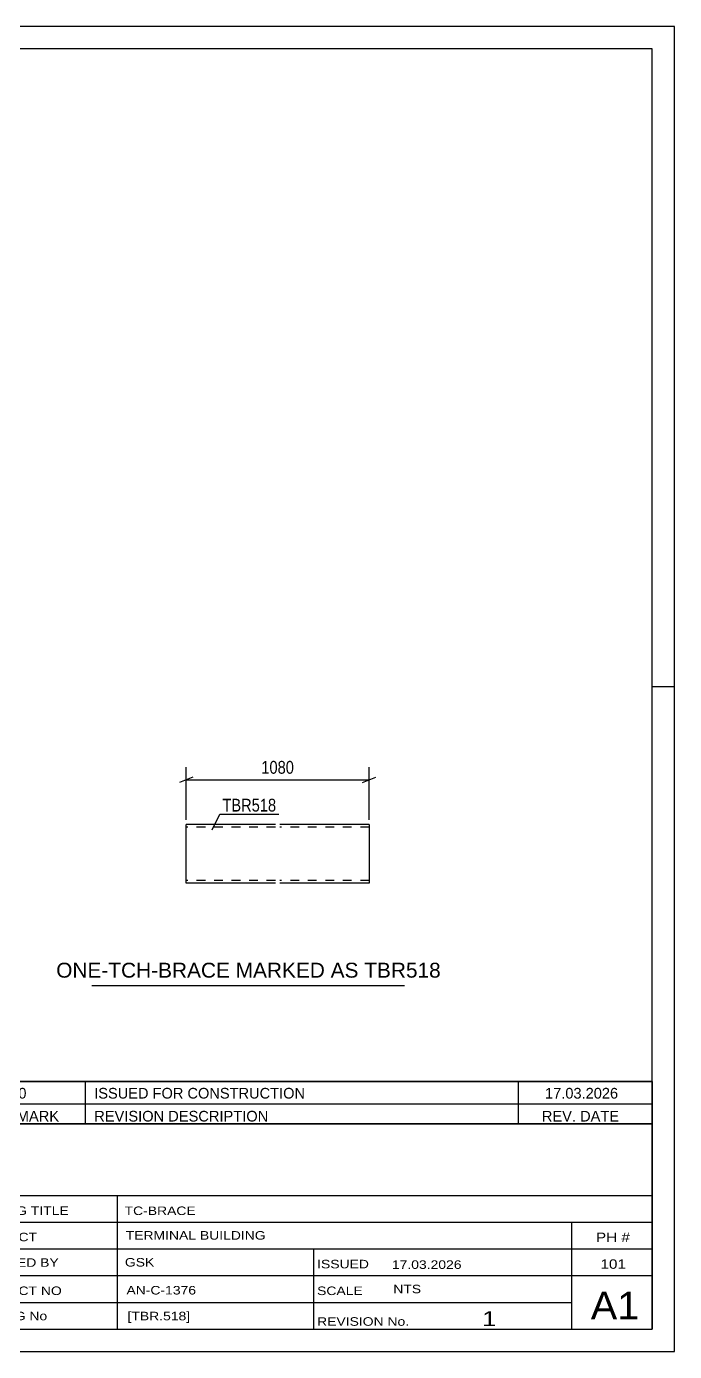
# Model space of a CAD drawing. Header units: millimetres. Extents: x 0 to 420, y 0 to 297.
# Drawn here: x 274.8 to 420, y 0 to 297 of the extents above; entities that cross this region are included whole.
import ezdxf

# ---------------------------------------------------------------- set-up
doc = ezdxf.new("R2010")
doc.units = ezdxf.units.MM
doc.linetypes.add('DXK_LINE_DOT2', pattern=[3.9198, 1.9599, -1.9599])
doc.styles.add('Arial', font='ARIAL.TTF', dxfattribs={"height": 0.2})
doc.styles.add('Arial Narrow', font='ARIALN.TTF', dxfattribs={"height": 0.2})

# ---------------------------------------------------------------- blocks, each defined once
blk = doc.blocks.new('Unknown-585639323-1126')
at = {"color": 5, "linetype": 'Continuous'}
for p, q in [((420, 297), (0, 297)), ((420, 0), (420, 297)), ((415, 292), (5, 292)), ((415, 5), (415, 292)), ((420, 149), (415, 149)), ((5, 5), (415, 5)), ((0, 0), (420, 0))]:
    blk.add_line(p, q, dxfattribs=at)
blk = doc.blocks.new('Part-585639323-2514 - 2506')
at = {"color": 2, "linetype": 'Continuous'}
for p, q in [((330.59, 118.16), (310.59, 118.16)), ((310.59, 105.06), (310.59, 118.16)), ((351.59, 118.16), (331.59, 118.16)), ((351.59, 118.16), (351.59, 118.07)), ((351.59, 118.07), (351.59, 116.96)), ((351.59, 116.96), (351.59, 104.96)), ((310.59, 104.96), (310.59, 105.06)), ((330.59, 104.96), (310.59, 104.96)), ((351.59, 104.96), (331.59, 104.96))]:
    blk.add_line(p, q, dxfattribs=at)
at = {"color": 7, "linetype": 'DXK_LINE_DOT2'}
for p, q in [((330.59, 117.56), (310.59, 117.56)), ((351.59, 117.56), (331.59, 117.56)), ((351.59, 117.81), (351.59, 116.96)), ((310.59, 105.56), (310.59, 105.61)), ((330.59, 105.56), (310.59, 105.56)), ((310.59, 104.96), (310.59, 104.96)), ((351.59, 105.56), (331.59, 105.56)), ((351.59, 105.61), (351.59, 105.71)), ((351.59, 105.56), (351.59, 105.61)), ((351.59, 105.56), (351.59, 105.61))]:
    blk.add_line(p, q, dxfattribs=at)
blk = doc.blocks.new('StraightDimension-585639323-2519 - 2506')
at = {"color": 7, "linetype": 'Continuous'}
for p, q in [((310.59, 119.16), (310.59, 131.01)), ((351.59, 119.16), (351.59, 131.01)), ((312.09, 128.76), (309.09, 127.56)), ((310.59, 128.16), (351.59, 128.16)), ((350.09, 127.56), (353.09, 128.76))]:
    blk.add_line(p, q, dxfattribs=at)
at = {"color": 0}
blk.add_wipeout([(335.35, 128.91), (335.35, 133.11), (326.84, 133.11), (326.84, 128.91)], dxfattribs=at)
at = {"color": 3, "style": 'Arial Narrow'}
blk.add_text('1080', height=2.863, dxfattribs=at).set_placement((327.44, 129.51))
blk = doc.blocks.new('Unknown-585639323-4921')
at = {"color": 7, "linetype": 'Continuous'}
for p, q in [((255, 51.05), (255, 5)), ((255, 51.05), (415, 51.05)), ((415, 51), (415, 5)), ((255, 35), (415, 35)), ((295.14, 35), (295.14, 5)), ((255, 29), (415, 29)), ((397, 5.05), (397, 29.05)), ((255, 23), (415, 23)), ((339.14, 23), (339.14, 5)), ((255, 17), (415, 17)), ((255, 11), (397, 11)), ((255, 5), (415, 5))]:
    blk.add_line(p, q, dxfattribs=at)
at = {"color": 7, "style": 'Arial Narrow'}
for s, height, width, p in [('DRAWING TITLE', 1.9089, 1.425378, (259.88, 30.61)), ('TC-BRACE', 1.909, 1.425378, (296.81, 30.59)), ('TERMINAL BUILDING', 1.9089, 1.425378, (297.06, 25.07)), ('CONTRACT', 1.909, 1.425378, (259.88, 24.71)), ('MODELLED BY', 1.9089, 1.425378, (259.88, 18.98)), ('GSK', 1.909, 1.425378, (296.88, 19.04)), ('ISSUED', 1.909, 1.425378, (339.94, 18.64)), ('17.03.2026', 1.909, 1.425378, (356.69, 18.52)), ('CONTRACT NO', 1.9089, 1.425378, (259.88, 12.66)), ('AN-C-1376', 1.909, 1.425378, (297.23, 12.78)), ('SCALE', 1.909, 1.425378, (339.94, 12.65)), ('A1', 6.204, 1.25, (401.24, 7.2)), ('DRAWING No', 1.909, 1.425378, (259.56, 7)), ('[TBR.518]', 1.909, 1.425378, (297.46, 6.99)), ('1', 3.34, 1.5, (376.91, 5.68)), ('REVISION No.', 1.9089, 1.425378, (339.94, 5.77))]:
    blk.add_text(s, height=height, dxfattribs=dict(at, width=width)).set_placement(p)
at = {"color": 7, "linetype": 'Continuous', "style": 'Arial Narrow'}
for s, height, width, p in [('PH #', 2.1, 1.42538, (402.4, 24.55)), ('101', 2.1, 1.42538, (403.41, 18.55)), ('NTS', 1.909, 1.425378, (357, 13.05))]:
    blk.add_text(s, height=height, dxfattribs=dict(at, width=width)).set_placement(p)
blk = doc.blocks.new('Unknown-585639323-4922')
at = {"color": 7, "linetype": 'Continuous'}
for p, q in [((255, 60.55), (415, 60.55)), ((415, 60.55), (255, 60.55)), ((255, 60.55), (255, 55.55)), ((264, 60.55), (264, 55.55)), ((288, 60.55), (288, 55.55)), ((385, 60.55), (385, 55.55)), ((415, 60.55), (415, 55.55)), ((255, 55.55), (415, 55.55)), ((255, 55.55), (255, 51.05)), ((255, 55.55), (415, 55.55)), ((264, 55.55), (264, 51.05)), ((288, 55.55), (288, 51.05)), ((385, 55.55), (385, 51.05)), ((415, 55.55), (415, 51.05)), ((415, 51.05), (255, 51.05))]:
    blk.add_line(p, q, dxfattribs=at)
at = {"color": 7, "linetype": 'Continuous', "style": 'Arial Narrow'}
for s, height, width, p in [('1', 2.39, 1.196471, (258.16, 56.7)), ('0', 2.39, 1.196471, (273, 56.7)), ('ISSUED FOR CONSTRUCTION', 2.3861, 1.196471, (290, 56.7)), ('17.03.2026', 2.386, 1.196471, (391, 56.7)), ('No', 2.386, 1.2, (256.54, 51.55)), ('REV MARK', 2.386, 1.2, (265, 51.55)), ('REVISION DESCRIPTION', 2.3861, 1.2, (290, 51.55)), ('REV. DATE', 2.386, 1.2, (390.28, 51.55))]:
    blk.add_text(s, height=height, dxfattribs=dict(at, width=width)).set_placement(p)
blk = doc.blocks.new('Unknown-585639323-4924')
at = {"color": 7, "linetype": 'Continuous'}
blk.add_line((289.5, 82.05), (359.5, 82.05), dxfattribs=at)
at = {"color": 7, "style": 'Arial'}
blk.add_text('ONE-TCH-BRACE MARKED AS TBR518', height=3.3428, dxfattribs=at).set_placement((281.49, 83.8))
blk = doc.blocks.new('Mark-585639323-2510 - 2506')
at = {"color": 0}
blk.add_wipeout([(330.77, 121.03), (330.77, 124.03), (318.72, 124.03), (318.72, 121.03)], dxfattribs=at)
blk.add_wipeout([(330.77, 121.03), (330.77, 124.03), (318.72, 124.03), (318.72, 121.03)], dxfattribs=at)
at = {"color": 30, "linetype": 'Continuous'}
for p, q in [((316.44, 116.95), (318.12, 120.43)), ((318.12, 120.43), (331.37, 120.43))]:
    blk.add_line(p, q, dxfattribs=at)
at = {"color": 3, "style": 'Arial Narrow'}
blk.add_text('TBR518', height=2.863, dxfattribs=at).set_placement((318.72, 121.03))

msp = doc.modelspace()

# ---------------------------------------------------------------- block references
for name in ['Unknown-585639323-1126', 'Part-585639323-2514 - 2506', 'Unknown-585639323-4924', 'Unknown-585639323-4922', 'Unknown-585639323-4921']:
    msp.add_blockref(name, (0, 0))

# ---------------------------------------------------------------- next in the draw order: block references
msp.add_blockref('StraightDimension-585639323-2519 - 2506', (0, 0))

# ---------------------------------------------------------------- next in the draw order: block references
msp.add_blockref('Mark-585639323-2510 - 2506', (0, 0))

doc.saveas('drawing.dxf')
